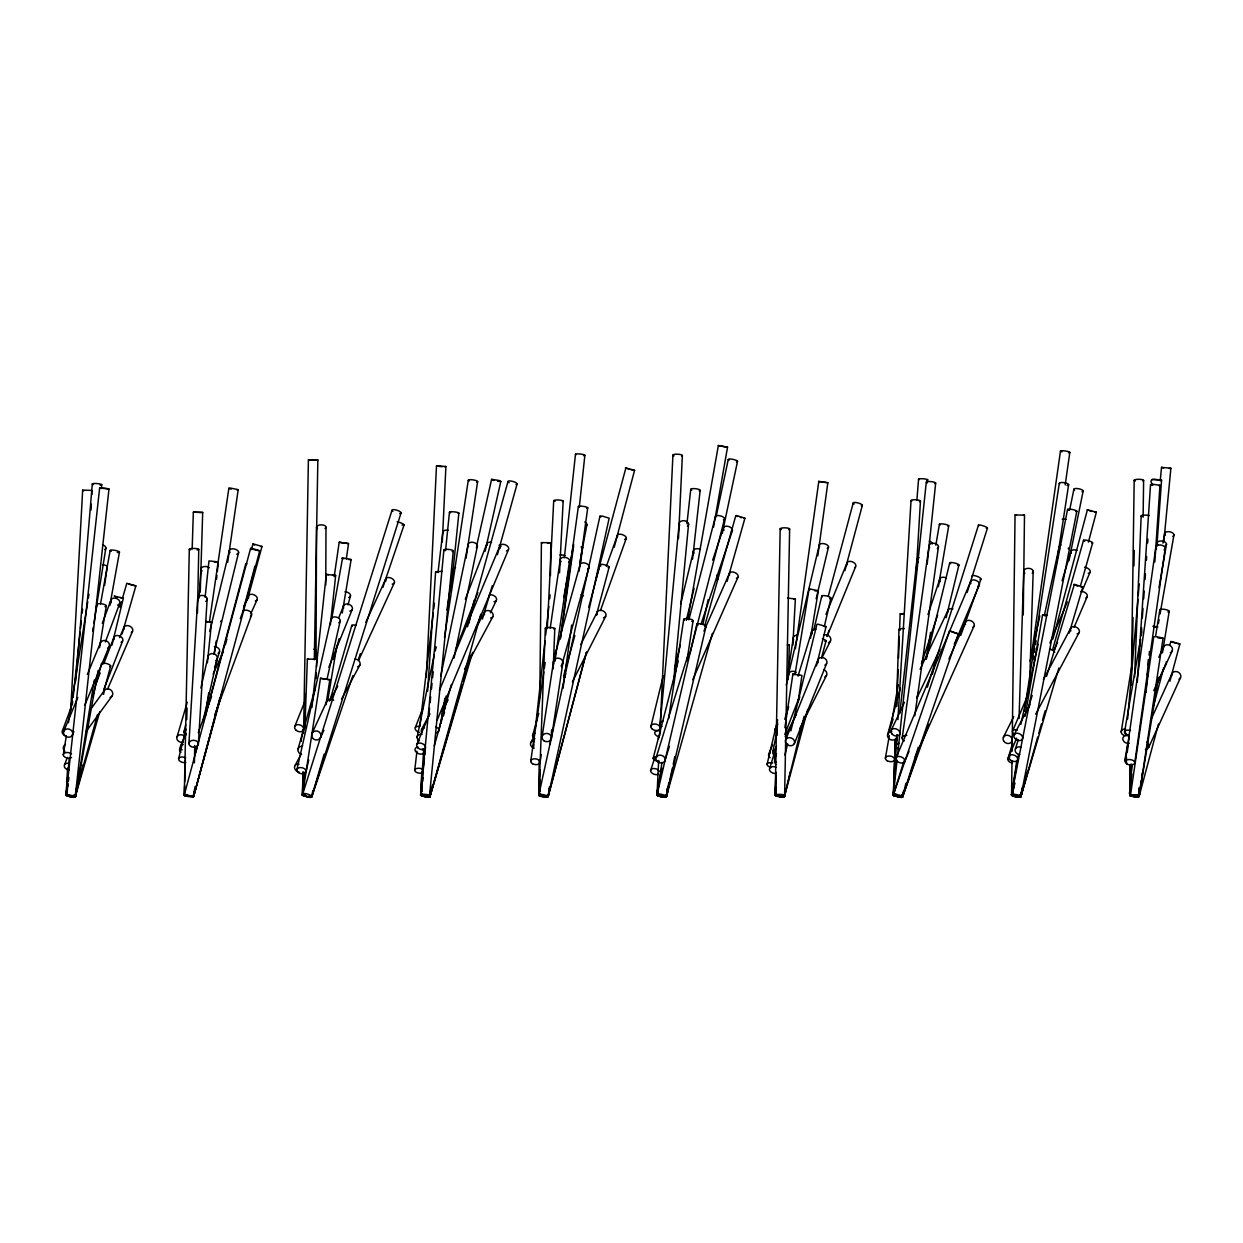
<?xml version="1.0" encoding="UTF-8"?>
<svg xmlns="http://www.w3.org/2000/svg" width="1243" height="1243" viewBox="0 0 1243 1243"><rect width="100%" height="100%" fill="white"/><g stroke="black" fill="none" stroke-linecap="round" stroke-linejoin="round"><path stroke-width="1.5" d="M316.017 658.526L316.545 527.172M325.759 585.142L325.992 527.187M539.182 760.669L538.825 795.411L548.116 796.685L586.385 652.264M539.819 696.997L541.404 542.616L550.789 542.725L550.478 575.54M1016.168 796.11L1013.402 795.504A4.723 0.963 15.8 0 1 1012.423 793.873L1012.237 794.495A4.723 0.792 8.1 0 0 1013.76 795.784L1011.569 795.427L1011.988 760.825M1012.113 751.223L1015.049 514.99L1016.199 515.255M1023.253 614.974L1024.496 515.115L1015.049 514.975M1130.508 787.301L1129.763 795.007L1139.008 796.685L1129.856 795.302L1130.167 764.461M1131.285 685.219L1134.175 480.326M1139.303 787.782L1139.225 793.578L1139.334 787.891M1143.109 517.181L1143.622 480.451M305.234 795.846L302.484 795.365L302.888 772.089M303.572 733.308L308.404 459.801L317.835 459.972L313.454 459.941M314.324 659.753L317.851 459.972M780.169 528.85L775.197 795.365L777.372 795.8L775.197 795.194L776.254 775.912M789.631 529.021L784.628 795.567A4.723 1.103 1.1 0 1 777.279 796.328A4.723 1.103 1.1 0 1 777.854 794.417A4.723 1.103 1.1 0 1 784.628 795.613C783.478 794.836 785.048 798.798 785.421 790.377M1131.006 764.227L1129.747 795.271L1130.307 764.756M1132.342 653.771L1133.01 617.414M1133.958 565.751L1134.237 550.447M189.309 549.22L184.29 795.365L187.056 795.598L184.632 794.836M193.737 795.551L193.815 791.698M194.405 762.86L194.763 745.551M197.466 612.861L198.756 549.39M776.191 794.805L775.321 794.386L776.191 790.672M790.859 730.837L816.884 624.39L817.894 624.172L826.067 626.581L816.48 665.86M310.191 796.312L311.309 796.033A4.723 1.227 16.2 0 1 309.072 797.12A4.723 1.227 16.2 0 1 303.043 794.852L305.219 795.489L302.484 795.38L303.074 772.276M304.846 705.014L305.141 693.485M315.504 659.147L315.458 649.654M775.912 772.121L775.197 795.302L777.372 795.054M777.061 735.421L777.481 721.888M788.248 679.672L789.336 644.899L787.441 644.527M184.601 785.607L184.29 795.302L187.04 795.504L184.461 794.261L250.62 548.334L252.515 548.567L259.74 550.773L193.582 796.701L222.171 692.133M184.725 781.723L185.409 760.39M186.714 719.666L187.087 708.028M192.168 549.018L193.349 512.163L202.687 512.411L200.247 591.979M184.71 794.417L193.582 796.654L219.809 698.146M251.35 549.592L253.028 543.875L262.009 546.438L247.202 600.633M1019.042 718.501L1023.735 571.252M1029.608 683.805L1033.182 571.423M895.271 739.383L893.375 795.302L895.55 795.598M896.389 706.599L899 629.455M305.234 795.738L302.484 795.318L303.292 772.26M304.877 728.134L307.363 659.023L316.763 659.318L316.53 667.056M316.11 678.569L316.328 672.82M895.473 739.274L893.375 795.271L895.55 795.116M896.7 706.444L896.856 702.59M897.135 694.853L898.083 669.759M898.518 658.168L899.31 636.929M899.606 629.207L900.181 613.747L904.236 613.622M545.335 628.212L538.841 795.271L541.295 795.302M550.307 743.78L550.447 739.942M553.213 668.889L554.798 628.57M1134.579 676.953L1141.152 515.954M1158.46 677.326L1139.132 796.157C1136.832 797.043 1141.96 790.828 1139.691 788.093L1139.163 795.815L1139.505 787.876M423.117 795.971L420.662 795.225L421.765 771.996M426.333 677.109L436.479 466.047L437.629 465.83L445.911 466.498L442.29 542.026M657.019 795.24L658.65 760.452M659.815 735.328L672.914 455.093M678.476 538.607L682.36 455.513M540.115 770.023L538.841 795.225L540.052 779.687M547.262 628.554L553.71 500.649M551.41 733.665L551.612 729.796M555.139 660.033L555.621 650.338M559.536 572.821L563.157 501.115M67.573 768.174L66.112 795.209L68.878 796.048M70.711 710.266L82.66 490.13L91.796 490.41L91.889 494.543M91.05 509.987L91.36 504.207M792.848 645.241L795.365 598.955L787.549 598.085M188.92 743.609L197.699 598.769M198.367 743.873L207.146 599.033M896.98 735.095L893.391 795.178L894.307 783.541M897.912 719.588L911.026 500.525M915.936 576.674L920.457 501.069M199.144 597.976L200.931 569.108M423.117 795.722L420.662 795.194L423.754 748.923M427.623 691.124L435.609 571.702L441.98 571.392M1129.794 795.24L1131.798 764.476M1137.314 682.081L1150.536 484.692L1152.696 484.257L1159.968 485.298L1154.84 561.96M1146.108 692.273L1147.009 678.864M1147.258 675.027L1147.646 669.278M1147.91 665.44L1148.299 659.691M1131.643 795.582L1129.763 795.132L1131.938 764.321M1141.074 635.359L1141.633 627.668M1142.317 618.035L1143.001 608.417M1143.669 598.784L1144.228 591.093M1145.036 579.549L1145.456 573.769M1146.403 560.298L1146.683 556.444M1147.631 542.973L1147.91 539.12M1152.696 485.391C1147.118 476.52 1157.109 479.953 1161.568 480.109L1156.922 545.568M1147.646 676.456L1148.734 661.058M1149.154 655.279L1149.418 651.425M916.868 500.416L918.561 479.223M69.22 758.354L66.128 795.147L75.326 796.048L108.98 488.981L105.966 488.328L99.642 487.909L66.128 794.945L75.528 795.94L76.025 790.035M75.714 681.055L92.308 483.962M101.398 488.592L101.724 484.723M1127.619 719.029L1137.92 599.375M1138.246 595.521L1139.241 583.946M443.875 550.105L420.678 795.038L423.335 795.613M424.391 758.432L420.678 794.992L422.045 795.116A4.723 0.901 16.1 0 0 427.903 796.934A4.723 0.901 16.1 0 0 429.488 796.188L453.291 550.944M660.126 723.737L679.144 523.676M673.582 681.91L688.575 524.158M1131.441 777.652L1131.814 773.799M1160.216 480.87L1161.537 467.352L1170.89 468.223L1163.836 541.528M1138.029 796.126L1139.163 795.94L1139.924 788.202M193.318 795.178A4.723 0.87 1.2 0 1 193.318 795.908L195.089 786.555M207.395 662.783L211.559 622.261L205.561 621.36M424.78 754.594L425.37 748.814M428.711 716.108L429.488 708.417M430.078 702.652L430.668 696.872M431.445 689.181L432.036 683.417M432.626 677.637L433.201 671.873M435.361 650.711L435.749 646.857M445.553 550.665L449.469 512.194M451.24 588.157L458.869 513.126M893.406 794.976L897.058 760.219M897.462 756.35L926.284 482.129M902.806 795.924L903.21 792.071M927.169 564.182L935.684 483.076M205.111 597.37L208.948 560.919L218.348 561.914L214.262 561.914M216.531 579.176L216.935 575.338M217.339 571.5L218.147 563.825M72.28 705.076L72.684 701.254M73.104 697.416L80.111 632.236M80.515 628.414L81.354 620.739M82.178 613.079L82.582 609.241M302.546 794.914L304.955 772.136M311.931 707.5L326.287 574.406L328.416 574.872M330.358 624.856L335.688 575.431L326.334 574.375M538.856 794.961L540.099 783.478M564.369 557.656L575.478 454.301M579.316 506.958L584.878 455.295M533.418 745.986L534.272 738.342M535.531 726.86L545.04 640.813M545.677 635.08L548.831 606.398M549.686 598.738L550.105 594.915M658.091 785.421L657.034 794.961L658.184 785.327M686.959 523.738L690.751 489.354M667.289 788.295L666.434 795.94L667.118 790.237M692.569 559.101L700.151 490.332M899.186 749.249A4.723 3.123 6.4 0 1 896.11 746.126L897.399 734.629M899.761 713.529L916.899 560.142M1127.277 752.264L1129.297 735.017M1138.697 654.548L1139.147 650.711M1139.582 646.873L1140.484 639.213M1140.934 635.375L1141.602 629.626M414.711 770.318L416.964 751.114M417.881 743.423L418.332 739.585M419.916 726.145L433.263 612.83M433.714 608.992L434.397 603.228M438.018 572.51L442.772 532.175M1130.54 789.087L1129.778 794.836L1135.449 795.706M1141.183 780.759L1139.132 796.157L1163.075 638.141L1156.829 636.727L1153.737 636.696L1130.54 794.821A4.723 0.994 2.3 0 0 1131.55 796.126A4.723 0.994 2.3 0 0 1137.889 796.281C1140.903 794.091 1125.226 797.043 1130.415 790.968M1141.695 776.922L1142.193 773.084M560.205 639.151L578.368 506.538M549.297 788.388L548.241 796.095L549.561 786.539M562.986 688.451L571.671 625.027M579.052 571.205L587.737 507.781M67.899 785.11L66.174 794.65L67.743 783.339L66.982 789.056M94.297 680.061L75.512 796.141L77.113 784.582M77.641 780.759L78.169 776.922M104.614 585.391L107.271 566.249M422.03 785.219L420.693 794.805L422.045 794.697M560.577 638.032L573.613 546.097M564.648 677.559L565.177 673.737M565.705 669.915L566.777 662.27M580.528 562.846L582.641 547.51L581.46 547.775M776.347 794.883L775.244 794.821L776.3 787.114L775.244 794.774L777.357 795.287M795.411 648.691L818.811 481.383L827.854 482.704L817.785 555.776M785.405 790.33L784.519 796.514L790.284 771.903M902.169 738.109L929.049 545.957M914.786 715.797L938.449 546.718M1031.146 657.329L1060.465 451.116M1022.849 786.897L1020.923 796.312L1021.777 790.377M1065.204 484.863L1069.819 452.405M1125.35 761.85L1155.819 547.308M1134.75 762.736L1165.219 548.194M784.877 727.745L792.91 673.955L801.937 675.415L798.084 702.279M75.512 796.095L76.631 788.419M209.368 622.37L228.852 488.281L230.53 488.095L238.205 489.649L227.64 562.442M205.375 715.673L208.715 692.693M214.278 654.377L216.22 640.968M334.196 576.659L339.199 542.228M346.331 558.884L348.537 543.579M530.714 761.291L543.797 671.966M544.356 668.159L545.18 662.457M550.198 628.259L560.205 559.832M540.115 762.145L541.218 754.548M554.86 661.416L569.605 560.702M421.859 787.114C419.777 791.542 420.662 796.266 422.325 794.899M422.729 781.35L423.319 777.528M444.497 637.519L468.285 480.249M441.079 723.24L444.854 698.317M466.032 558.309L477.638 481.585M542.119 736.571L553.555 661.338M551.379 738.513L562.799 663.28M661.991 762.379L657.065 794.79L659.396 795.66M668.656 718.516L683.728 619.356M672.401 767.988L666.372 796.375L667.584 788.482M686.991 660.717L693.081 620.677M787.705 674.561L793.22 638.327M446.921 610.049L453.074 569.884M1016.836 760.607L1011.6 794.79L1013.402 795.504A4.723 0.963 15.8 0 0 1019.478 797.027A4.723 0.963 15.8 0 0 1019.897 795.815M1024.403 711.229L1059.285 483.341M1020.954 796.11L1021.839 790.408L1020.954 796.157L1019.85 795.256A4.723 1.01 9 0 1 1019.664 796.67L1020.814 796.794L1058.881 668.019M1056.721 562.52L1068.638 484.661M303.929 794.697L302.531 794.759L320.492 678.243L329.83 679.657M326.008 704.517L329.846 679.688L327.655 679.641M1033.088 659.8L1033.694 656.009M1034.3 652.202L1034.906 648.411M1035.512 644.604L1036.118 640.798M63.3 754.858L66.314 735.949M68.427 722.711L87.756 601.736M88.362 597.945L88.952 594.17M96.224 608.386L105.888 547.883M1121.202 731.956L1131.891 665.067M66.159 794.759L67.697 785.25M68.318 781.443L68.94 777.636M92.65 631.102L93.256 627.295M93.878 623.489L96.954 604.455M99.533 647.712L106.308 605.854M1155.57 636.292L1159.859 609.893M1162.454 652.808L1169.197 611.307M776.254 794.448L775.244 794.774L776.191 788.979M794.945 674.84L809.007 589.244L810.218 588.996L818.329 590.767L810.514 638.327M784.582 796.219L785.529 790.517M331.663 619.076L342.586 557.874L351.132 559.552L342.26 613.001M311.853 796.235L312.816 790.501M327.701 700.788L336.884 645.443M893.437 794.681L894.416 788.979M935.839 545.18L939.413 524.235M902.76 796.219L903.739 790.501M926.066 659.085L930.603 632.423M938.372 586.712L948.735 525.758M1018.545 754.47L1011.6 794.805L1067.566 509.428M1025.133 716.186L1042.597 614.772L1047.367 614.912M1016.51 796.157L1020.923 796.297L1022.585 786.695M1124.511 732.174L1140.499 639.477M1141.152 635.701L1141.804 631.91M1156.472 546.796L1157.124 543.02M1158.989 587.675L1166.493 544.17M885.358 758.308L889.32 735.638M891.293 724.312L898.223 684.644M659.489 795.163L657.096 794.603L661.758 767.925M687.83 619.138L718.361 445.522L727.543 447.154L713.529 527.281M668.734 782.919L666.357 796.406L661.276 796.11M1124.915 759.893L1127.883 742.926M1162.951 543.129L1164.613 533.698M1158.414 623.458L1159.066 619.682M1160.061 614.026L1173.967 534.863M100.543 603.88L110.161 550.463M75.481 796.266L98.166 670.35M109.85 605.481L119.468 552.063M563.747 597.495L573.676 544.279M579.828 562.535L580.543 558.729M581.242 554.937L586.929 524.53M666.31 796.173L665.533 795.738A4.723 1.103 12 0 1 664.601 796.918A4.723 1.29 8.6 0 1 658.355 795.877A4.723 1.29 8.6 0 1 658.2 794.106L657.096 794.634L658.2 788.87L657.096 794.603L659.427 795.458M1020.938 796.25L1076.842 511.246M772.851 751.611L777.326 729.486M786.26 685.235L788.497 674.172M1069.664 510.018L1073.89 489.291M1068.949 560.748L1083.166 491.016M417.073 737.441L434.273 654.595M435.05 650.819L435.827 647.059M440.752 675.959L468.067 544.822M435.64 732.857A4.723 3.061 11.8 0 0 438.997 730.278L446.128 696.08M454.052 658.06L477.421 545.941M657.127 794.51C658.526 795.085 655.589 791.931 658.308 788.854M716.201 516.327L728.258 459.553M673.209 764.212L674.809 756.645M702.948 624.157L708.168 599.561M722.245 533.325L737.519 461.402M1030.121 661.276L1039.832 615.844M1020.829 724.451L1038.138 644.294M1044.586 614.462L1059.067 547.34M586.51 652.264L548.132 796.577L609.163 518.207L602.187 516.047L599.934 516.187L538.934 794.448L541.202 795.598M301.039 740.688L303.51 729.61M420.771 794.417L422.045 788.761M476.753 545.382L491.606 479.347L499.096 480.482L500.82 481.429L485.127 551.224M429.985 795.924L429.907 795.971A4.723 1.088 5.4 0 1 422.744 796.126A4.723 1.088 5.4 0 1 423.319 794.277A4.723 1.088 5.4 0 1 430.078 795.955L429.674 795.411M429.674 796.048L431.119 788.435L429.503 795.94A4.723 1.321 15.6 0 1 428.027 797.245A4.723 1.321 15.6 0 1 421.999 795.504A4.723 1.321 15.6 0 1 421.921 793.687A4.723 1.072 16.5 0 0 421.952 795.24A4.723 1.072 16.5 0 0 427.856 797.089A4.723 1.072 16.5 0 0 429.503 796.141L432.533 785.172M469.015 622.914L474.111 600.276M296.813 770.054L330.964 619.434M306.135 771.281L308.699 759.986M327.049 679.02L340.287 620.661M200.869 688.063L208.078 656.413M202.858 721.919L217.276 658.604M657.127 794.432L696.81 624.204M712.425 633.324L666.295 796.732C664.057 796.141 668.983 794.23 667.475 790.657L666.357 796.39A4.723 1.088 13.1 0 0 659.722 794.013A4.723 1.088 13.1 0 0 659.163 795.815A4.723 1.088 13.1 0 0 666.341 796.545L706.04 626.239M813.777 630.123L821.732 596.127M824.327 626.472L830.945 598.132M183.933 732.189L185.72 724.716M767.04 764.383L777.667 719.806M788.295 675.213L819.261 545.195M816.138 598.862L828.522 546.858M66.438 794.557A4.723 0.901 7.9 0 0 70.835 796.359A4.723 0.901 7.9 0 0 75.217 795.722A4.723 1.088 8.2 0 1 70.835 796.561A4.723 1.088 8.2 0 1 66.454 794.463L67.588 788.73M83.11 764.756L75.372 796.732L72.343 796.173M112.025 645.024L123.321 598.256L121.099 598.225M178.572 759.038L185.891 729.035M209.679 631.506L229.349 550.851M213.92 653.647L238.625 552.374M650.881 726.658L663.249 675.741M680.636 604.098L693.454 551.302M674.39 669.433L680.341 644.915M686.291 620.412L694.076 588.359M893.515 794.339L894.416 790.579M916.821 698.348L918.189 692.693M926.408 658.821L949.73 562.83M902.698 796.577L905.898 783.401M932.405 674.219L936.973 655.403M946.109 617.755L958.912 565.052M775.352 794.277L776.238 790.595L775.337 794.324L776.16 794.106M784.923 755.107L787.658 743.904M804.143 716.279L784.442 796.67L807.732 709.52M1159.952 485.345L1159.02 485.64M1131.627 795.411L1129.763 795.1L1130.508 794.805A4.723 1.088 0.8 0 0 1131.363 796.235A4.723 1.088 0.8 0 0 1137.563 796.312L1137.951 796.312A4.723 0.994 2.3 0 0 1138.029 794.945A4.723 0.855 1.1 0 1 1137.811 796.11A4.723 0.855 1.1 0 1 1131.363 796.048A4.723 0.855 1.1 0 1 1130.679 794.883M653.165 758.354L678.243 660.996M688.855 619.806L715.378 516.824M689.865 653.569L724.591 518.766M333.668 659.241L339.121 638.622M348.04 604.906L350.526 595.537M539.99 790.486L538.996 794.246L540.146 794.386M595.63 580.45L625.882 467.943L634.567 470.336L614.213 547.246M1012.377 794.65L1013.698 786.757M1052.945 638.918L1087.439 509.723L1096.357 512.209L1088.417 542.15M1027.806 770.474L1020.814 796.794M195.337 753.336L196.814 747.758M205.235 716.17L245.819 563.732L246.751 563.871M243.069 610.779L254.955 566.171M588.669 607.454L599.981 564.897M596.36 615.269L609.148 567.165M828.242 596.376L853.195 503.011M821.576 657.594L826.036 640.906M827.418 635.996L828.91 630.403M844.883 570.646L862.362 505.279M1152.82 708.541L1163.774 667.569M1169.756 645.21L1170.813 641.466L1179.887 643.905L1169.927 681.18M1139.039 796.67L1158.46 724.032M92.433 697.339L101.506 663.762M97.56 714.492L74.937 796.157M103.107 693.982L110.658 665.999M887.595 734.799L900.32 688.156M225.309 644.822L226.847 639.228M535.003 738.715A4.723 3.014 15.5 0 1 532.594 735.638L538.763 713.42M555.217 654.16L579.891 565.285M561.385 666.761L589.151 566.777M563.607 676.192L574.856 635.546M420.818 794.293L421.843 790.564L420.833 794.137M434.304 745.893L451.427 684.458M467.508 626.752L507.983 481.569M480.792 614.197L429.938 796.623L462.21 684.986M497.402 554.627L517.119 483.9M297.978 749.218L314.883 689.477M704.579 626.27L735.825 515.612L736.804 515.612L744.93 518.191L727.108 581.32M1012.501 794.215L1013.853 786.695M1052.386 650.446L1083.523 540.317M1037.719 737.006L1020.829 796.747L1017.147 796.11L1019.617 796.763A4.723 1.01 9 0 1 1013.402 795.815A4.723 1.01 9 0 1 1012.361 794.308L1011.755 794.526M1038.775 733.277L1041.416 723.939M1042.473 720.21L1045.114 710.887M1080.478 585.826L1092.628 542.896M119.903 607.33L121.488 601.783M122.544 598.085L126.802 583.278L135.875 585.873L122.078 633.992M71.022 796.11L75.295 796.654L99.797 711.68M443.44 715.906L444.512 712.177M463.282 681.273L470.817 655.185M330.218 699.56L351.831 625.384M324.159 754.128L311.729 796.779L401.054 512.862M177.112 736.664L187.242 702.279M429.907 796.794L472.573 652.389M482.424 619.061L492.275 585.733M795.318 599.033L793.733 599.297M775.197 795.194L777.59 795.675L775.772 795.1M1011.771 794.091L1015.018 783.074M1046.559 676.363L1074.372 584.334L1082.824 587.069L1069.229 633.06M1007.778 759.147L1012.625 743.221M1062.097 580.683L1071.078 551.146M214.604 667.631L219.56 651.565M769.759 768.081L776.424 746.375M784.753 719.262L788.652 706.614M798.084 675.881L811.974 630.683M656.257 757.158L688.109 654.657M664.85 760.996L669.402 746.359M1015.438 748.799L1018.328 739.601M1026.998 712.006L1032.203 695.443M391.996 510.298L302.671 794.168A4.723 1.227 16.2 0 0 302.655 794.308M904.049 760.887L893.593 794.028L902.511 796.996L928.692 724.405M927.309 687.224L978.459 525.168M918.297 747.152L902.573 796.965L893.67 793.966L949.559 630.885L950.491 631.071L958.493 633.93L902.573 796.981M967.132 592.476L987.47 528.011M650.586 770.691L654.688 757.904M889.568 729.812L893.173 719.013M927.962 614.601L939.957 578.601M921.451 663.576L937.657 614.974M712.659 560.189L723.69 527.327M700.897 624.452L732.143 531.305M311.682 796.934A4.723 1.414 17.5 0 0 305.514 793.593A4.723 1.414 17.5 0 0 304.395 795.831A4.723 1.414 17.5 0 0 311.682 796.934L352.872 675.648M358.497 659.101L360.361 653.585M382.844 587.411L404.068 524.919M302.469 795.287L305.234 795.069L303.898 794.899M606.32 566.42L617.351 535.609M600.431 610.562L626.379 538.048M960.715 635.422L980.96 579.129M198.258 732.671L211.605 696.453M240.319 618.61L242.991 611.37M214.697 715.082L251.412 615.503M62.492 730.635L71.271 706.987M102.314 623.287L111.093 599.639M105.391 641.947L119.561 603.741M64.589 764.647L67.386 757.453M95.991 683.712L100.17 672.914M103.666 663.917L114.123 636.944M103.713 689.694L122.56 641.124M415.411 727.341L423.133 707.485M465.302 599.173L487.085 543.222M455.389 650.353L477.871 592.6M784.753 734.442L798.845 698.348M294.917 726.083L305.11 700.881M338.609 618.082L343.705 605.481M303.339 730.309L304.799 726.704M328.836 667.289L352.142 609.691M785.731 739.678L818.065 659.567M794.339 743.594A4.723 3.931 22 0 0 789.243 737.643A4.723 3.931 22 0 0 786.431 743.858A4.723 3.931 22 0 0 794.339 743.594L826.611 663.591M768.889 753.817L772.556 744.883M825.958 614.384L847.182 562.535M826.999 636.556L855.541 566.839M63.859 731.07L77.796 697.478M87.321 674.483L100.528 642.662M72.42 735.079L73.881 731.537M84.881 705.014L109.089 646.655M416.918 744.184L429.643 713.746M439.385 690.471L500.074 545.444M437.241 719.883L508.418 549.794M896.187 757.577L970.845 581.04M904.516 761.959L909.037 751.254M954.282 644.262L979.173 585.406M1012.812 730.542L1027.184 696.624M1049.9 643.051L1067.317 601.969M1081.628 592.103L1089.956 572.464M1009.083 755.93L1016.65 738.187M1053.707 651.254L1057.482 642.382M1074.138 627.233L1087.004 597.075M119.546 637.643L124.082 627.14M107.551 689.212L132.488 631.428M703.926 631.149L729.625 572.899M692.724 679.75L737.876 577.389M1156.58 685.111L1165.934 663.933M948.922 658.976L965.578 621.92M915.268 756.832L973.968 626.239M180.67 745.676L186.201 733.448M213.112 674.048L223.414 651.348M243.985 605.931L248.74 595.444M250.698 613.887L257.037 599.918M1150.521 720.645L1171.994 673.566M1148.687 747.447L1180.493 677.684M329.581 701.052L332.798 694.045M365.815 622.292L385.952 578.554M358.761 660.08L394.186 583.091M311.946 733.572L326.552 701.86M320.616 737.348L323.864 730.309M1158.802 657.283L1163.588 646.95M1153.768 690.642L1172.118 651.021M891.278 730.123L904.453 702.295M920.1 669.262L948.098 610.127M916.914 698.007L939.972 649.312M441.964 714.399L445.305 707.391M490.441 612.768L496.283 600.509M826.067 626.643L824.824 626.845M1003.381 737.285L1013.76 716.574M774.809 757.142L776.549 753.693M785.203 736.493L796.437 714.135M799.7 728.693L826.517 675.384M775.026 729.423L777.636 724.265M821.794 658.122L830.51 640.953M530.808 742.661L533.433 737.487M564.089 677.264L565.829 673.815M580.714 644.558L597.355 611.867M572.417 681.739L605.683 616.342M1163.013 638.218L1161.646 638.296M1014.133 734.597L1030.074 704.61M1043.359 679.626L1070.829 627.995M1035.668 714.228L1079.079 632.609M421.563 729.33L429.783 714.041M476.364 627.327L484.584 612.038M441.716 711.804L448.117 699.902M464.556 669.293L492.865 616.59M294.809 765.89L301.21 754.019M330.452 699.747L337.754 686.183M341.53 699.11L359.817 665.191M261.978 546.532L260.766 546.625M89.822 710.39L104.381 690.518M86.202 731.319L111.979 696.142M744.93 518.191L743.951 518.191M1135.48 795.334L1130.493 794.836M666.31 796.452L662.628 796.141L666.295 796.732M818.267 590.86L814.88 590.86M775.523 794.93L776.222 794.557M1170.89 468.347L1169.042 468.502M238.143 489.726L236.776 489.851M500.805 481.461L497.697 481.352M192.945 796.141L193.504 796.779L188.827 796.141M445.864 466.56L444.295 466.746M789.289 644.946L787.441 645.148M75.357 796.639L69.499 796.126M1011.569 795.365L1013.729 795.116M351.07 559.614L348.63 559.552M784.597 795.784L783.727 795.66M548.039 796.592L545.397 796.173M902.775 795.675L901.89 795.769M108.933 489.027L99.689 488.048M1082.746 587.116L1080.897 586.898M429.985 796.483L425.557 796.173M1096.342 512.24L1094.446 512.038M1024.45 515.161L1023.548 515.317M784.364 796.701L779.408 796.11M259.694 550.82L256.695 550.292M184.554 794.65L187.025 795.644L185.891 795.442M1161.552 480.14L1152.183 479.487M827.854 482.735L820.908 481.958M775.259 794.743L777.559 795.567M550.758 542.756L547.417 542.849M135.86 585.904L132.224 585.142M202.687 512.504L193.395 512.194M311.744 796.235L308.761 796.157M1179.825 643.952L1177.727 643.579M335.579 575.462L332.596 575.338M634.52 470.367L630.916 469.621M429.146 796.157L424.376 796.141M211.45 622.308L210.611 622.323M74.176 796.173L75.201 796.685M1139.07 795.815L1138.013 795.831M958.446 633.961L956.395 633.417M727.512 447.169L725.399 446.89M193.551 796.639L184.492 795.069L185.44 795.24M547.541 795.675L548.179 796.173L546.563 796.328A4.723 0.886 2.9 0 1 540.146 795.893A4.723 0.886 2.9 0 1 539.99 794.697A4.723 0.886 2.2 0 0 540.146 795.94A4.723 0.886 2.2 0 0 546.485 796.25A4.723 0.792 6.1 0 0 547.51 795.442L547.541 795.411M193.271 796.064L189.93 796.157M540.068 794.588L538.934 794.728L540.192 785.25L538.872 794.836L541.249 795.66M313.127 459.926L308.45 459.817M442.197 466.746L436.479 466.078M904.236 614.197L900.289 613.824M542.507 542.756L541.358 542.647M1161.397 638.28L1157.994 637.892M783.649 796.11L784.597 796.079L779.812 796.126M1152.882 626.27L1157.839 626.845M313.858 649.188L315.706 649.483M207.503 622.121L205.841 621.951M798.814 675.586L797.509 675.431M1136.024 796.173L1137.469 796.297A4.723 1.088 0.8 0 0 1138.448 794.914M1135.791 794.899L1136.724 795.007M544.139 796.126L546.563 796.328A4.723 0.886 2.9 0 0 547.526 795.178A4.723 0.886 2.2 0 1 546.485 796.25A4.723 0.792 6.1 0 1 540.161 795.644A4.723 0.792 6.1 0 1 540.006 794.572C537.038 793.096 551.022 796.25 546.827 796.141M780.495 796.141L784.519 796.312L783.712 795.908A4.723 1.057 14.9 0 1 782.872 797.043A4.723 1.181 13.2 0 1 776.735 795.629A4.723 1.181 13.2 0 1 776.222 793.92A4.723 1.057 14.9 0 0 776.797 795.473A4.723 1.057 14.9 0 0 782.872 797.043A4.723 1.212 15 0 0 783.774 795.738A4.723 1.181 13.2 0 1 782.857 797.027A4.723 1.212 15 0 1 776.766 795.582A4.723 1.212 15 0 1 776.254 793.795M1138.044 795.582L1139.163 795.769L1138.029 795.473M895.566 794.37A4.723 0.979 6 0 0 894.214 795.613A4.723 0.979 6 0 0 900.833 796.53A4.723 0.979 6 0 0 901.874 795.24L902.822 795.613M1156.782 627.094L1154.265 626.721M343.891 542.787L348.506 543.595L339.308 542.212L341.064 542.585M343.86 543.005L341.343 542.632M325.122 679.315L320.539 678.305M423.117 795.287L422.045 795.116A4.723 0.901 16.1 0 1 421.89 793.889M725.12 446.843L718.299 445.553M308.513 659.427L307.363 659.054M1163.681 468.005L1161.521 467.384M1138.029 795.8L1138.743 795.893M303.09 794.914L305.203 795.458L303.074 794.992M819.619 481.725L818.515 481.445M437.241 572.386L435.625 571.749M231.214 489.136L228.852 488.328M1045.518 615.906L1044.633 615.689M343.876 558.744L341.841 558.076M1151.686 485.205L1150.552 484.739M1138.029 795.24L1139.132 795.66M190.863 796.126L193.473 796.685L192.043 796.11M741.543 517.678L740.253 517.337M1176.22 643.221L1172.802 642.258M83.809 490.767L82.706 490.301M581.102 546.889L582.563 547.417M255.747 550.059L252.919 549.251M1092.007 511.479L1089.505 510.764M629.3 469.201L625.447 467.943M131.261 584.878L128.557 584.039M116.997 597.293L114.138 596.081L123.306 598.163M69.095 795.613L67.075 794.914M1016.153 795.908L1012.983 794.883M1077.821 586.09L1075.723 585.375M793.671 674.669L792.614 674.203M493.875 480.466L491.606 479.394M956.116 633.324L952.713 632.174M68.878 795.178L68.039 794.899M246.689 564.089L245.912 563.794M1172.04 642.025L1170.844 641.559M659.458 795.209L658.666 794.93M952.402 632.066L949.574 630.9M251.676 548.847L250.62 548.365M737.55 516.482L735.84 515.659M809.861 589.788L809.007 589.291M1088.278 510.345L1087.237 509.816M1043.452 615.316L1042.597 614.772M254.566 545.04L252.904 544.092M600.959 516.902L599.949 516.296M1074.573 584.925L1073.781 584.459M75.264 795.411L75.264 795.955A4.723 0.917 10.2 0 1 70.835 796.39A4.723 0.917 10.2 0 1 66.469 794.37A4.723 1.336 9.2 0 0 68.691 796.328A4.723 1.336 9.2 0 0 74.704 796.779A4.723 1.336 9.2 0 0 73.896 794.883M97.529 605.186A4.723 1.336 9.2 0 1 99.005 603.647A4.723 1.336 9.2 0 1 105.235 604.828A4.723 1.336 9.2 0 1 104.94 606.6M75.248 795.536A4.723 0.792 4.8 0 1 70.665 796.235A4.723 0.792 4.8 0 1 66.547 794.774M93.458 484.584A4.723 0.792 4.8 0 1 93.924 483.496A4.723 0.792 4.8 0 1 100.574 484.117A4.723 0.792 4.8 0 1 100.108 485.205M111.295 551.255A4.723 0.917 10.2 0 1 111.932 550.028A4.723 0.917 10.2 0 1 118.613 551.379A4.723 0.917 10.2 0 1 117.339 552.482M102.579 564.71A4.723 0.901 7.9 0 1 106.976 566.528M75.233 796.11A4.723 1.429 15.1 0 1 70.665 796.887A4.723 1.429 15.1 0 1 66.547 793.889M101.91 664.477A4.723 1.429 15.1 0 1 103.511 663.047A4.723 1.429 15.1 0 1 109.4 664.679A4.723 1.429 15.1 0 1 109.741 666.668M192.354 796.141A4.723 0.87 1.2 0 1 185.129 795.877A4.723 0.87 1.2 0 1 187.056 794.619M190.692 549.857A4.723 0.87 1.2 0 1 190.769 548.614A4.723 0.87 1.2 0 1 197.528 548.784A4.723 0.87 1.2 0 1 197.124 550.028M193.287 795.396A4.723 1.134 5.9 0 1 189.185 796.608A4.723 1.134 5.9 0 1 184.601 794.634M392.912 511.432A4.723 1.414 17.5 0 1 393.643 509.614A4.723 1.414 17.5 0 1 399.889 511.541A4.723 1.414 17.5 0 1 399.733 513.53M352.375 626.223A4.723 1.227 16.2 0 1 356.073 625.353M310.952 796.141A4.723 0.932 18.8 0 1 309.771 797.089A4.723 0.932 18.8 0 1 303.618 794.883M397.138 521.78A4.723 0.932 18.8 0 1 403.354 524.08A4.723 0.932 18.8 0 1 402.033 525.012M444.31 550.587A4.723 1.088 5.4 0 1 446.035 549.359A4.723 1.088 5.4 0 1 452.141 550.121A4.723 1.088 5.4 0 1 452.141 551.566M509.102 482.735A4.723 1.321 15.6 0 1 509.397 480.932A4.723 1.321 15.6 0 1 515.705 482.548A4.723 1.321 15.6 0 1 516 484.506M422.076 794.23A4.723 1.041 8.6 0 0 421.765 795.613A4.723 1.041 8.6 0 0 427.996 796.701A4.723 1.041 8.6 0 0 429.488 795.536A4.723 0.792 5.8 0 1 428.012 796.375A4.723 0.792 5.8 0 1 421.75 795.598A4.723 0.792 5.8 0 1 422.045 794.557M469.217 481.01A4.723 1.041 8.6 0 1 469.807 479.689A4.723 1.041 8.6 0 1 476.1 480.59A4.723 1.041 8.6 0 1 476.706 482.082M450.619 512.831A4.723 0.792 5.8 0 1 450.758 511.774A4.723 0.792 5.8 0 1 457.082 512.318A4.723 0.792 5.8 0 1 458.123 513.483M499.002 545.366A4.723 0.901 16.1 0 1 501.084 546.252M546.283 628.772A4.723 0.886 2.2 0 1 546.889 627.622A4.723 0.886 2.2 0 1 553.244 627.855A4.723 0.886 2.2 0 1 553.85 629.051M555.093 501.349A4.723 0.886 2.9 0 1 554.875 500.137A4.723 0.886 2.9 0 1 561.261 500.323A4.723 0.886 2.9 0 1 562.411 501.55M547.495 795.536A4.723 0.823 7.8 0 1 546.454 796.483A4.723 0.823 7.8 0 1 540.161 795.567A4.723 0.823 7.8 0 1 540.021 794.448A4.723 1.367 4.5 0 0 540.146 796.157A4.723 1.367 4.5 0 0 546.469 796.747A4.723 1.367 4.5 0 0 547.526 794.992M579.518 507.237A4.723 0.823 7.8 0 1 579.828 506.134A4.723 0.823 7.8 0 1 586.292 506.989A4.723 0.823 7.8 0 1 586.587 508.169M576.053 454.752A4.723 0.792 6.1 0 1 577.544 453.866A4.723 0.792 6.1 0 1 583.806 454.674A4.723 0.792 6.1 0 1 583.495 455.699M559.925 555.015A4.723 1.367 4.5 0 1 565.006 555.481M547.573 795.846A4.723 1.227 14.9 0 1 546.221 797.136A4.723 1.227 14.9 0 1 540.177 795.473A4.723 1.227 14.9 0 1 540.099 793.764M600.897 565.891A4.723 1.227 14.9 0 1 601.565 564.338A4.723 1.227 14.9 0 1 607.811 565.938A4.723 1.227 14.9 0 1 608.029 567.709M697.944 625.182A4.723 1.088 13.1 0 1 698.24 623.706A4.723 1.088 13.1 0 1 704.61 625.12A4.723 1.088 13.1 0 1 704.905 626.721M665.673 795.302A4.723 1.29 8.6 0 1 664.632 796.872A4.723 1.103 12 0 1 658.386 795.567A4.723 1.103 12 0 1 658.246 794.013M684.303 620.055A4.723 1.29 8.6 0 1 685.779 618.579A4.723 1.29 8.6 0 1 692.009 619.698A4.723 1.29 8.6 0 1 691.714 621.391M665.72 795.038A4.723 1.088 2.7 0 1 664.663 796.437A4.723 1.088 2.7 0 1 658.324 796.048A4.723 1.088 2.7 0 1 658.168 794.588M674.063 455.855A4.723 1.088 2.7 0 1 674.141 454.41A4.723 1.088 2.7 0 1 680.372 454.534A4.723 1.088 2.7 0 1 681.77 455.995M691.698 490.146A4.723 1.134 6.3 0 1 692.289 488.67A4.723 1.134 6.3 0 1 698.613 489.322A4.723 1.134 6.3 0 1 699.219 490.923M728.988 460.298A4.723 1.103 12 0 1 730.029 459.009A4.723 1.103 12 0 1 736.229 460.361A4.723 1.103 12 0 1 736.384 461.914M781.319 529.596A4.723 1.103 1.1 0 1 781.552 528.089A4.723 1.103 1.1 0 1 788 528.151A4.723 1.103 1.1 0 1 788.683 529.658M822.384 638.84A4.723 1.057 14.9 0 1 825.834 640.471A4.723 1.057 14.9 0 1 824.746 641.279M822.291 596.826A4.723 1.181 13.2 0 1 823.752 595.568A4.723 1.181 13.2 0 1 829.889 597.137A4.723 1.181 13.2 0 1 829.594 598.691M854.112 503.99A4.723 1.212 15 0 1 854.78 502.452A4.723 1.212 15 0 1 861.011 504.068A4.723 1.212 15 0 1 861.244 505.823M901.859 796.141A4.723 0.792 17.5 0 1 900.243 796.841A4.723 0.792 17.5 0 1 893.95 794.51A4.723 0.792 17.5 0 1 896.747 794.246M898.984 794.914A4.723 0.792 17.5 0 1 900.476 795.473M978.894 525.711A4.723 0.792 17.5 0 1 980.541 525.152A4.723 0.792 17.5 0 1 986.46 527.141A4.723 0.792 17.5 0 1 986.212 528.166M927.433 482.874A4.723 0.979 6 0 1 927.744 481.569A4.723 0.979 6 0 1 934.239 482.222A4.723 0.979 6 0 1 934.55 483.589M901.719 795.675A4.723 0.979 13.6 0 1 901.268 796.918A4.723 0.979 13.6 0 1 895.084 795.504A4.723 0.979 13.6 0 1 894.37 793.997M950.693 563.716A4.723 0.979 13.6 0 1 951.315 562.489A4.723 0.979 13.6 0 1 957.654 564.027A4.723 0.979 13.6 0 1 957.638 565.41M901.874 795.054A4.723 1.041 3.4 0 1 901.284 796.406A4.723 1.041 3.4 0 1 894.929 796.048A4.723 1.057 1.9 0 1 894.323 794.697A4.723 0.792 4.6 0 0 895.55 795.924M894.323 794.619A4.723 1.041 3.4 0 0 894.929 796.048A4.723 1.057 1.9 0 0 901.284 796.328A4.723 1.057 1.9 0 0 901.89 794.945M911.772 501.131A4.723 1.041 3.4 0 1 912.828 499.81A4.723 1.041 3.4 0 1 919.152 500.276A4.723 1.041 3.4 0 1 919.307 501.675M900.165 630.185A4.723 1.057 1.9 0 1 899.59 628.974A4.723 1.057 1.9 0 1 904.407 628.601M901.75 795.862A4.723 1.305 19.8 0 1 901.097 797.462A4.723 1.305 19.8 0 1 895.162 795.536A4.723 1.305 19.8 0 1 894.416 793.454M972.197 576.457A4.723 1.305 19.8 0 1 977.433 576.472A4.723 1.305 19.8 0 1 980.028 579.549M901.874 795.271A4.723 0.792 4.6 0 1 901.874 796.219M900.647 796.328A4.723 0.792 4.6 0 1 897.104 796.157A4.723 0.855 9.6 0 0 900.616 796.592M919.136 479.658A4.723 0.792 4.6 0 1 920.628 478.726A4.723 0.792 4.6 0 1 926.905 479.363A4.723 0.792 4.6 0 1 926.61 480.419M901.828 795.551A4.723 0.855 9.6 0 1 901.828 796.592M895.581 795.769A4.723 0.855 9.6 0 1 894.37 794.324M940.345 524.903A4.723 0.855 9.6 0 1 940.935 523.847A4.723 0.855 9.6 0 1 947.213 524.872A4.723 0.855 9.6 0 1 947.803 526.131M1068.809 510.283A4.723 0.855 11.1 0 1 1068.871 509.102A4.723 0.855 11.1 0 1 1075.273 510.267A4.723 0.855 11.1 0 1 1075.816 511.572M1084.673 541.358A4.723 0.963 15.8 0 1 1084.735 540.021A4.723 0.963 15.8 0 1 1090.841 541.56A4.723 0.963 15.8 0 1 1091.944 543.175M1012.346 794.168A4.723 1.336 8.7 0 0 1013.387 796.11A4.723 1.398 11.5 0 0 1019.648 797.058A4.723 1.398 11.5 0 0 1019.788 795.178A4.723 1.336 8.7 0 1 1019.664 796.856A4.723 1.336 8.7 0 1 1013.387 796.11A4.723 1.398 11.5 0 1 1012.377 793.966M1059.704 483.962A4.723 1.336 8.7 0 1 1061.631 482.502A4.723 1.336 8.7 0 1 1067.768 483.745A4.723 1.336 8.7 0 1 1067.022 485.454M1074.62 490.208A4.723 1.398 11.5 0 1 1075.661 488.499A4.723 1.398 11.5 0 1 1081.876 489.789A4.723 1.398 11.5 0 1 1082.032 491.731M1019.819 795.411A4.723 0.792 8.1 0 1 1020.394 796.406A4.723 0.792 8.1 0 1 1015.624 796.157M1061.833 451.862A4.723 0.792 8.1 0 1 1061.833 450.727A4.723 0.792 8.1 0 1 1068.452 451.644A4.723 0.792 8.1 0 1 1068.452 452.778M1135.325 481.057A4.723 1.088 0.8 0 1 1135.48 479.596A4.723 1.088 0.8 0 1 1141.82 479.565A4.723 1.088 0.8 0 1 1142.876 481.025M100.279 645.086A4.723 4.04 22.5 0 1 103.2 640.627A4.723 4.04 22.5 0 1 108.871 643.082A4.723 4.04 22.5 0 1 107.582 648.24M71.535 757.531A4.723 2.766 9.1 0 1 64.745 757.018A4.723 2.766 9.1 0 1 64.745 752.978A4.723 2.766 9.1 0 1 71.535 753.88M102.516 544.869A4.723 2.766 9.1 0 1 104.738 549.592M66.407 736.136A4.723 3.403 20.4 0 1 62.197 732.422A4.723 3.403 20.4 0 1 65.133 729.144M111.311 602.7A4.723 3.403 20.4 0 1 113.129 598.24A4.723 3.403 20.4 0 1 119.359 600.68A4.723 3.403 20.4 0 1 117.526 605.123M64.854 751.44A4.723 4.257 36.2 0 1 65.366 744.448M103.79 694.153A4.723 4.257 36.2 0 1 106.68 689.01A4.723 4.257 36.2 0 1 112.429 692.087A4.723 4.257 36.2 0 1 110.083 697.509M69.126 770.178A4.723 3.263 21.2 0 1 64.248 765.874A4.723 3.263 21.2 0 1 69.126 763.42M114.061 639.415A4.723 3.263 21.2 0 1 116.345 635.608A4.723 3.263 21.2 0 1 122.234 638.016A4.723 3.263 21.2 0 1 121.068 642.258M123.912 629.486A4.723 3.434 23.3 0 1 126.382 625.68A4.723 3.434 23.3 0 1 132.1 628.057A4.723 3.434 23.3 0 1 131.261 632.532M198.274 600.447A4.723 3.465 3.5 0 1 199.781 595.956A4.723 3.465 3.5 0 1 206.074 596.795A4.723 3.465 3.5 0 1 205.763 601.441M196.876 748.255A4.723 3.061 20.2 0 1 194.452 746.313M243.053 611.276A4.723 3.061 20.2 0 1 249.812 611.354A4.723 3.061 20.2 0 1 250.433 616.326M196.891 746.421A4.723 3.838 12.8 0 1 194.561 750.461M208.187 658.262A4.723 3.838 12.8 0 1 210.735 653.849A4.723 3.838 12.8 0 1 216.624 655.714A4.723 3.838 12.8 0 1 215.738 660.654M185.704 762.487A4.723 2.657 13.7 0 1 179.707 760.996A4.723 2.657 13.7 0 1 179.707 757.453A4.723 2.657 13.7 0 1 185.704 757.935M230.079 552.436A4.723 2.657 13.7 0 1 231.384 548.94A4.723 2.657 13.7 0 1 237.755 550.665A4.723 2.657 13.7 0 1 236.76 554.238M185.797 735.141A4.723 3.372 13.4 0 1 185.797 729.672M182.115 749.871A4.723 3.092 24.4 0 1 180.375 746.375A4.723 3.092 24.4 0 1 183.249 744.479M248.678 597.821A4.723 3.092 24.4 0 1 251.024 594.278A4.723 3.092 24.4 0 1 256.819 597.06A4.723 3.092 24.4 0 1 255.312 600.99M202.081 570.988A4.723 2.797 3.5 0 1 202.687 566.994A4.723 2.797 3.5 0 1 209.43 567.771M183.343 742.195A4.723 3.713 16.4 0 1 177.438 740.098A4.723 3.713 16.4 0 1 178.526 735.297A4.723 3.713 16.4 0 1 184.694 736.244M221.005 620.941A4.723 3.713 16.4 0 1 220.555 621.609M180.888 752.341A4.723 3.511 17.2 0 1 180.888 747.261M214.355 646.624A4.723 3.511 17.2 0 1 219.234 649.328A4.723 3.511 17.2 0 1 218.053 653.383M326.287 704.563A4.723 4.506 24.7 0 1 333.683 700.229M331.26 620.537A4.723 3.014 12.8 0 1 333.497 617.041A4.723 3.014 12.8 0 1 339.479 618.843A4.723 3.014 12.8 0 1 338.671 622.759M301.583 754.377A4.723 4.195 15.8 0 1 302.577 746.064M298.988 771.996A4.723 3.698 28.3 0 1 294.467 767.319A4.723 3.698 28.3 0 1 298.988 764.243M355.001 659.023A4.723 3.698 28.3 0 1 359.973 662.643A4.723 3.698 28.3 0 1 357.518 666.823M386.014 581.04A4.723 2.921 24.7 0 1 388.111 577.529A4.723 2.921 24.7 0 1 394.031 580.45A4.723 2.921 24.7 0 1 392.213 584.101M317.478 528.555A4.723 2.315 0.2 0 1 318.084 525.463A4.723 2.315 0.2 0 1 324.454 525.478A4.723 2.315 0.2 0 1 325.044 528.57M343.643 608.029A4.723 3.387 22 0 1 346.222 604.02A4.723 3.387 22 0 1 352.111 606.957A4.723 3.387 22 0 1 349.811 611.121M344.917 591.761A4.723 2.843 14.8 0 1 350.106 594.247A4.723 2.843 14.8 0 1 348.677 597.557M301.101 741.356A4.723 4.195 12.6 0 1 301.474 740.875M500.292 548.21A4.723 3.014 22.7 0 1 502.079 544.341A4.723 3.014 22.7 0 1 508.216 547.029A4.723 3.014 22.7 0 1 506.414 550.882M435.64 726.906A4.723 3.061 11.8 0 1 438.997 730.278M468.642 546.376A4.723 3.061 11.8 0 1 470.04 542.538A4.723 3.061 11.8 0 1 476.193 543.704A4.723 3.061 11.8 0 1 476.271 547.837M421.936 732.811A4.723 3.496 28.2 0 1 424.438 727.823M484.537 614.71A4.723 3.496 28.2 0 1 487.07 610.546A4.723 3.496 28.2 0 1 492.849 613.731A4.723 3.496 28.2 0 1 490.581 618.051M453.509 571.19A4.723 3.045 8.7 0 1 455.528 567.398M419.512 740.781A4.723 3.527 11.7 0 1 417.26 736.446A4.723 3.527 11.7 0 1 422.092 734.333M422.371 748.923A4.723 3.107 25.5 0 1 422.216 753.942A4.723 3.107 25.5 0 1 415.473 751.207A4.723 3.107 25.5 0 1 418.192 747.214M489.229 595.024A4.723 3.107 25.5 0 1 495.926 597.37A4.723 3.107 25.5 0 1 494.015 601.674M423.179 772.509A4.723 2.424 6.7 0 1 416.25 772.245A4.723 2.424 6.7 0 1 416.25 768.64A4.723 2.424 6.7 0 1 423.179 769.588M443.067 533.045A4.723 2.424 6.7 0 1 448.148 530.233M419.59 732.391A4.723 2.797 21.3 0 1 415.069 728.382A4.723 2.797 21.3 0 1 419.59 726.534M487.023 545.351A4.723 2.797 21.3 0 1 491.575 542.507M553.881 663.886A4.723 4.133 8.6 0 1 555.807 658.65A4.723 4.133 8.6 0 1 562.007 660.049A4.723 4.133 8.6 0 1 561.261 665.564M561.152 561.665A4.723 2.874 8.3 0 1 561.743 557.827A4.723 2.874 8.3 0 1 568.067 558.418A4.723 2.874 8.3 0 1 568.657 562.349M532.594 735.638A4.723 3.014 15.5 0 1 535.003 733.323M580.186 566.42A4.723 3.014 15.5 0 1 582.206 563.001A4.723 3.014 15.5 0 1 588.094 564.648A4.723 3.014 15.5 0 1 588.017 568.61M581.118 594.76A4.723 3.216 15.5 0 1 583.495 595.879M584.769 521.951A4.723 2.735 10.6 0 1 585.779 526.209M533.853 747.183A4.723 2.781 6.3 0 1 533.853 744.852M534.024 748.317A4.723 3.527 27 0 1 530.466 743.998A4.723 3.527 27 0 1 534.024 741.092M597.293 614.555A4.723 3.527 27 0 1 599.841 610.329A4.723 3.527 27 0 1 605.667 613.467A4.723 3.527 27 0 1 603.383 617.833M617.631 536.494A4.723 2.222 19.7 0 1 619.884 534.195A4.723 2.222 19.7 0 1 625.711 536.65A4.723 2.222 19.7 0 1 624.561 539.415M688.047 657.516A4.723 3.853 17.3 0 1 690.471 652.839M659.38 761.555A4.723 1.973 14.4 0 1 653.352 758.96A4.723 1.973 14.4 0 1 656.786 757.142M715.797 517.756A4.723 1.973 14.4 0 1 717.491 515.581A4.723 1.973 14.4 0 1 723.457 517.212A4.723 1.973 14.4 0 1 723.457 519.854M662.022 726.394A4.723 3.185 5.4 0 1 660.173 723.286A4.723 3.185 5.4 0 1 663.203 720.909M679.735 525.23A4.723 3.185 5.4 0 1 681.133 521.174A4.723 3.185 5.4 0 1 687.363 521.951A4.723 3.185 5.4 0 1 687.426 526.193M694.2 553.135A4.723 3.154 13.6 0 1 694.713 549.297A4.723 3.154 13.6 0 1 700.337 549.406M659.287 736.835A4.723 2.89 18.5 0 1 654.766 732.515A4.723 2.89 18.5 0 1 660.577 731.257M724.063 530.155A4.723 2.89 18.5 0 1 725.089 526.395A4.723 2.89 18.5 0 1 731.226 527.933A4.723 2.89 18.5 0 1 731.381 531.973M729.563 575.043A4.723 2.797 23.8 0 1 731.801 571.966A4.723 2.797 23.8 0 1 737.565 574.639A4.723 2.797 23.8 0 1 736.431 578.228M716.605 575.26A4.723 3.17 15.8 0 1 717.071 579.891M658.495 739.041A4.723 4.521 29.2 0 1 659.38 735.685M658.168 774.405A4.723 2.859 17.8 0 1 651.441 772.571A4.723 2.859 17.8 0 1 652.886 768.594A4.723 2.859 17.8 0 1 659.349 771.188M818.127 662.783A4.723 3.931 22 0 1 820.209 657.765A4.723 3.931 22 0 1 826.331 660.017A4.723 3.931 22 0 1 824.824 665.238M776.3 762.114A4.723 3.915 26.7 0 1 776.3 755.651M823.581 669.557A4.723 3.915 26.7 0 1 826.828 673.302A4.723 3.915 26.7 0 1 824.762 677M776.16 764.631A4.723 4.18 21.3 0 1 774.964 759.566M798.596 700.866A4.723 4.18 21.3 0 1 799.855 697.059M776.238 773.301A4.723 3.278 17.1 0 1 769.417 769.308A4.723 3.278 17.1 0 1 776.238 767.397M812.363 633.852A4.723 3.278 17.1 0 1 815.921 629.222M773.923 755.076A4.723 3.978 11.4 0 1 776.145 748.737M788.513 675.819A4.723 3.978 11.4 0 1 796.188 672.37M771.344 767.49A4.723 2.3 13.4 0 1 767.086 764.057A4.723 2.3 13.4 0 1 772.664 763.093M819.681 546.252A4.723 2.3 13.4 0 1 821.483 543.595A4.723 2.3 13.4 0 1 827.543 545.226A4.723 2.3 13.4 0 1 827.17 548.272M774.964 732.391A4.723 3.931 26.9 0 1 776.254 728.072M823.534 635.22A4.723 3.931 26.9 0 1 830.122 637.162A4.723 3.931 26.9 0 1 828.475 642.693M793.64 639.834A4.723 3.527 8.6 0 1 797.245 635.08M770.101 757.717A4.723 3.045 22.3 0 1 770.101 752.901M847.12 564.85A4.723 3.045 22.3 0 1 849.202 561.416A4.723 3.045 22.3 0 1 854.982 563.592A4.723 3.045 22.3 0 1 854.562 567.647M970.907 583.542A4.723 2.983 22.9 0 1 972.849 579.968A4.723 2.983 22.9 0 1 978.8 582.439A4.723 2.983 22.9 0 1 977.713 586.37M904.329 740.875A4.723 3.076 8 0 1 902.356 737.254A4.723 3.076 8 0 1 906.862 735.39M929.624 547.479A4.723 3.076 8 0 1 931.023 543.611A4.723 3.076 8 0 1 937.238 544.543A4.723 3.076 8 0 1 937.3 548.645M947.85 612.24A4.723 3.465 25.3 0 1 952.915 608.884M896.11 746.126A4.723 3.123 6.4 0 1 899.186 743.376M918.049 562.271A4.723 3.123 6.4 0 1 919.074 557.641M896.778 735.297A4.723 4.133 15.3 0 1 892.971 740.051A4.723 4.133 15.3 0 1 887.549 736.105A4.723 4.133 15.3 0 1 891.868 731.723M965.516 624.592A4.723 3.511 24.2 0 1 967.691 620.459A4.723 3.511 24.2 0 1 973.533 622.727A4.723 3.511 24.2 0 1 972.756 627.389M929.298 541.062A4.723 2.781 9.9 0 1 932.328 543.828M889.398 731.956A4.723 3.185 18.4 0 1 889.398 730.107M940.33 581.693A4.723 3.185 18.4 0 1 940.842 577.777A4.723 3.185 18.4 0 1 946.405 578.088M1070.891 630.869A4.723 3.372 28 0 1 1073.004 626.643A4.723 3.372 28 0 1 1078.924 629.564A4.723 3.372 28 0 1 1077.091 633.93M1019.742 754.579A4.723 3.776 17.4 0 1 1015.143 749.684A4.723 3.776 17.4 0 1 1021.047 747.183M1049.698 649.328A4.723 3.776 17.4 0 1 1054.717 652.326M1080.664 591.544A4.723 3.107 23.1 0 1 1086.537 593.859A4.723 3.107 23.1 0 1 1085.792 598.007M1059.642 548.955A4.723 3.216 12.2 0 1 1060.932 544.947M1068.359 547.93A4.723 3.216 12.2 0 1 1068.359 548.847M1014.785 734.582A4.723 2.61 23 0 1 1012.641 730.791A4.723 2.61 23 0 1 1017.256 730.107M1084.564 567.259A4.723 2.61 23 0 1 1089.893 570.257A4.723 2.61 23 0 1 1088.246 573.256M1024.885 573.241A4.723 2.999 1.8 0 1 1025.118 569.154A4.723 2.999 1.8 0 1 1031.55 569.123A4.723 2.999 1.8 0 1 1032.234 573.209M1012.392 763.093A4.723 3.092 16.9 0 1 1007.98 760.063A4.723 3.092 16.9 0 1 1009.906 756.832M1071.031 553.446A4.723 3.092 16.9 0 1 1072.087 550.276A4.723 3.092 16.9 0 1 1076.951 550.369M1062.206 519.217A4.723 2.688 12.1 0 1 1066.028 519.45M1156.565 548.847A4.723 2.719 8.1 0 1 1157.621 545.32A4.723 2.719 8.1 0 1 1163.914 546.174A4.723 2.719 8.1 0 1 1164.07 549.872M1129.188 735.266A4.723 2.502 9.8 0 1 1124.558 731.816A4.723 2.502 9.8 0 1 1130.508 730.48M1157.87 544.465A4.723 2.502 9.8 0 1 1158.911 541.249A4.723 2.502 9.8 0 1 1165.188 542.259A4.723 2.502 9.8 0 1 1165.344 545.677M1129.219 735.809A4.723 4.071 24.9 0 1 1125.49 729.268M1163.339 649.405A4.723 4.071 24.9 0 1 1166.338 644.884A4.723 4.071 24.9 0 1 1172.009 647.587A4.723 4.071 24.9 0 1 1170.347 652.746M1129.281 743.267A4.723 3.745 23.9 0 1 1122.786 738.793A4.723 3.745 23.9 0 1 1129.281 736.244M1166.245 661.944A4.723 3.745 23.9 0 1 1165.375 664.679M1126.78 762.161A4.723 2.517 10 0 1 1126.78 758.09M1165.344 535.174A4.723 2.517 10 0 1 1166.4 531.926A4.723 2.517 10 0 1 1172.662 532.952A4.723 2.517 10 0 1 1172.817 536.386M1124.262 735.374A4.723 3.372 9.1 0 1 1121.248 731.474A4.723 3.372 9.1 0 1 1125.568 728.926M1146.652 742.071A4.723 3.962 24.5 0 1 1145.425 749.467M1171.745 675.959A4.723 3.962 24.5 0 1 1174.635 671.624A4.723 3.962 24.5 0 1 1180.291 674.157A4.723 3.962 24.5 0 1 1179.001 679.206M1137.998 795.178A4.723 1.212 9.2 0 1 1137.842 796.81A4.723 1.212 9.2 0 1 1131.581 795.986A4.723 1.212 9.2 0 1 1130.54 794.199M1160.278 610.468A4.723 1.212 9.2 0 1 1162.096 609.179A4.723 1.212 9.2 0 1 1168.202 610.391A4.723 1.212 9.2 0 1 1167.83 611.976M1141.727 516.451A4.723 0.994 2.3 0 1 1143.047 515.224A4.723 0.994 2.3 0 1 1149.216 515.565M784.535 795.831L784.426 796.002M664.648 796.654A4.723 1.134 6.3 0 0 665.689 795.24A4.723 0.917 6.8 0 1 664.648 796.514A4.723 0.917 6.8 0 1 658.339 795.706A4.723 0.917 6.8 0 1 658.184 794.448A4.723 1.134 6.3 0 0 658.339 795.893A4.723 1.134 6.3 0 0 664.648 796.654M1013.542 795.644A4.723 0.855 11.1 0 0 1020.891 796.421A4.723 0.855 11.1 0 0 1014.412 794.293A4.723 0.855 11.1 0 0 1013.542 795.644M64.558 735.343A4.723 4.04 22.5 0 0 72.482 734.939A4.723 4.04 22.5 0 0 67.371 728.926A4.723 4.04 22.5 0 0 64.558 735.343M191.002 746.53A4.723 3.465 3.5 0 0 198.352 744.122A4.723 3.465 3.5 0 0 191.577 740.564A4.723 3.465 3.5 0 0 191.002 746.53M312.459 737.954A4.723 4.506 24.7 0 0 320.554 737.503A4.723 4.506 24.7 0 0 315.831 730.931A4.723 4.506 24.7 0 0 312.459 737.954M298.351 772.509A4.723 3.014 12.8 0 0 306.027 771.919A4.723 3.014 12.8 0 0 300.06 767.568A4.723 3.014 12.8 0 0 298.351 772.509M295.818 730.014A4.723 3.387 22 0 0 303.51 729.983A4.723 3.387 22 0 0 298.056 724.591A4.723 3.387 22 0 0 295.818 730.014M417.819 747.773A4.723 3.014 22.7 0 0 425.417 748.255A4.723 3.014 22.7 0 0 420.01 743.05A4.723 3.014 22.7 0 0 417.819 747.773M543.828 740.704A4.723 4.133 8.6 0 0 551.41 738.295A4.723 4.133 8.6 0 0 544.993 733.634A4.723 4.133 8.6 0 0 543.828 740.704M532.517 763.73A4.723 2.874 8.3 0 0 540.068 762.549A4.723 2.874 8.3 0 0 533.667 758.867A4.723 2.874 8.3 0 0 532.517 763.73M657.174 761.446A4.723 3.853 17.3 0 0 665.021 760.623A4.723 3.853 17.3 0 0 659.458 755.169A4.723 3.853 17.3 0 0 657.174 761.446M652.404 729.221A4.723 3.154 13.6 0 0 660.095 728.538A4.723 3.154 13.6 0 0 654.129 724.032A4.723 3.154 13.6 0 0 652.404 729.221M897.089 761.151A4.723 2.983 22.9 0 0 904.686 761.679A4.723 2.983 22.9 0 0 899.295 756.474A4.723 2.983 22.9 0 0 897.089 761.151M891.961 733.945A4.723 3.465 25.3 0 0 899.683 734.427A4.723 3.465 25.3 0 0 894.696 728.616A4.723 3.465 25.3 0 0 891.961 733.945M887.145 760.716A4.723 2.781 9.9 0 0 894.665 759.768A4.723 2.781 9.9 0 0 888.294 756.039A4.723 2.781 9.9 0 0 887.145 760.716M1014.614 738.14A4.723 3.372 28 0 0 1022.321 739.305A4.723 3.372 28 0 0 1017.831 733.246A4.723 3.372 28 0 0 1014.614 738.14M1009.984 759.628A4.723 3.107 23.1 0 0 1017.582 760.001A4.723 3.107 23.1 0 0 1012.19 754.719A4.723 3.107 23.1 0 0 1009.984 759.628M1003.878 741.31A4.723 4.009 26.6 0 0 1011.802 741.574A4.723 4.009 26.6 0 0 1007.187 735.203A4.723 4.009 26.6 0 0 1003.878 741.31M1127.152 764.165A4.723 2.719 8.1 0 0 1134.704 763.124A4.723 2.719 8.1 0 0 1128.302 759.582A4.723 2.719 8.1 0 0 1127.152 764.165"/></g></svg>
